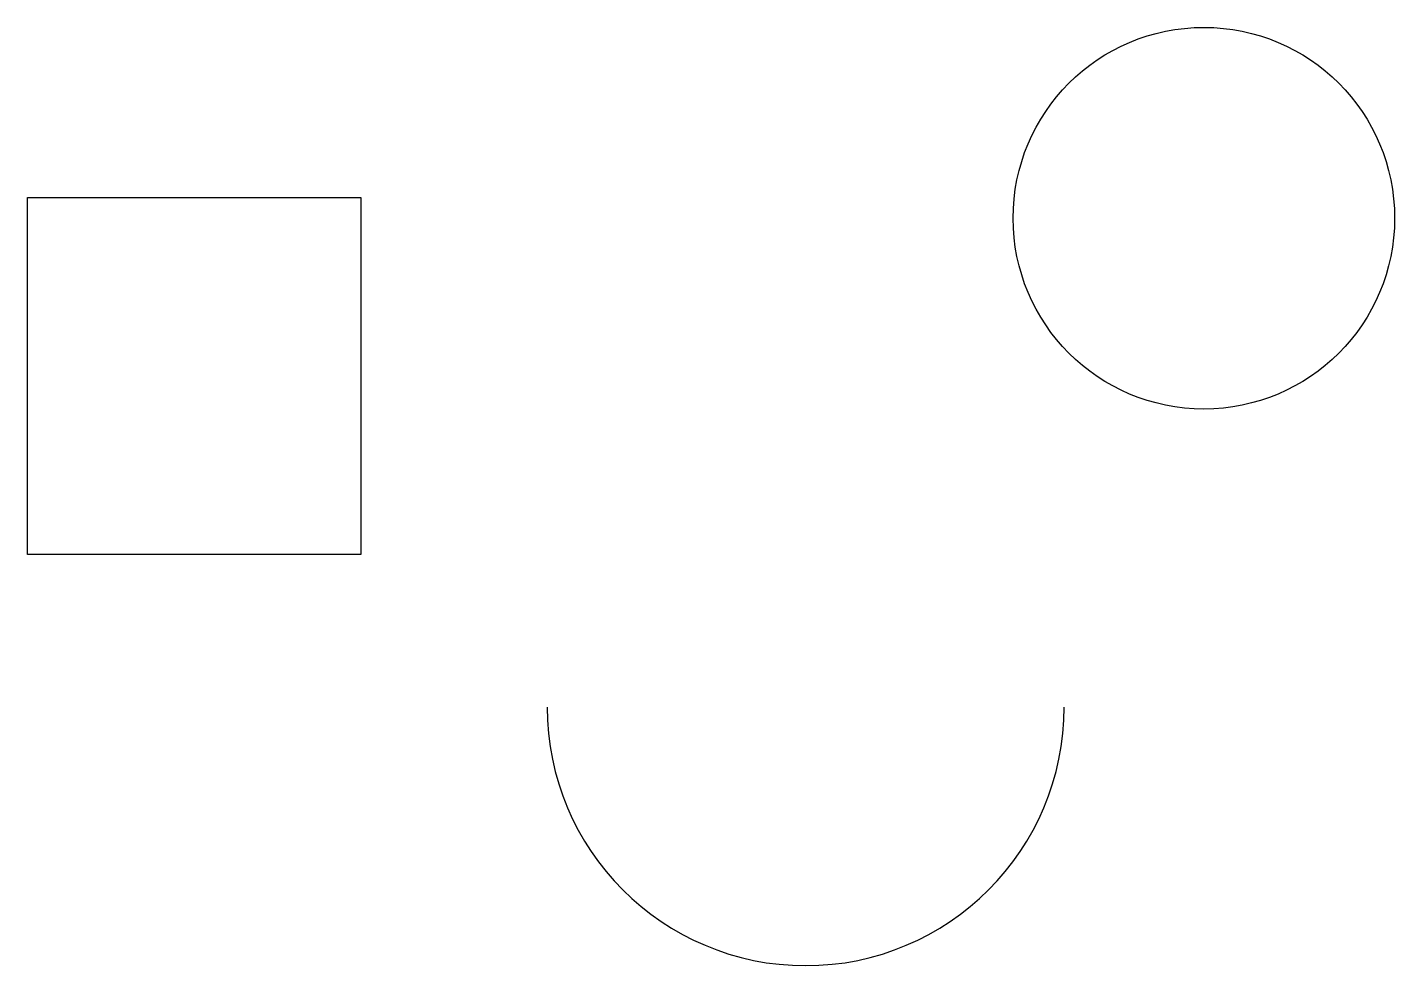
# Model space of a CAD drawing. Header units: millimetres. Extents: x 55 to 584, y 11 to 374.
import ezdxf

# ---------------------------------------------------------------- set-up
doc = ezdxf.new("R2010")
doc.units = ezdxf.units.MM

msp = doc.modelspace()

# ---------------------------------------------------------------- linework, layer by layer
for p, q in [((55, 308), (184, 308)), ((55, 170), (55, 308)), ((184, 308), (184, 170)), ((184, 170), (55, 170))]:
    msp.add_line(p, q)
msp.add_circle((510, 300), 73.78)
msp.add_arc((356, 111), 100, 180, 0)

doc.saveas('drawing.dxf')
